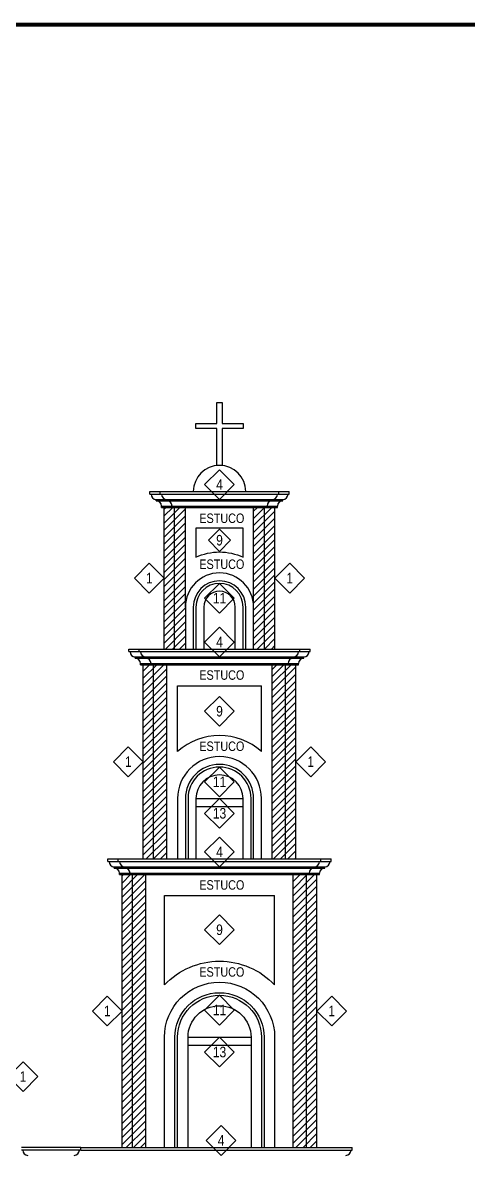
# Model space of a CAD drawing. Header units: millimetres. Extents: x 0 to 273, y 0 to 92.
# Drawn here: x 33.9 to 42.39, y 22.7 to 44.29 of the extents above; entities that cross this region are included whole.
import ezdxf
from ezdxf.enums import TextEntityAlignment as Align

# ---------------------------------------------------------------- set-up
doc = ezdxf.new("R2010")
doc.units = ezdxf.units.MM
for name, color, linetype in [('Ashurados', 8, 'Continuous'), ('FORMATO', 7, 'Continuous'), ('Texto', 7, 'Continuous'), ('Trazo', 7, 'Continuous')]:
    doc.layers.add(name, color=color, linetype=linetype)
doc.styles.add('style4', font='')
doc.styles.get('style4').set_extended_font_data('DaxCondensed')
pattern_1 = [(45, (-145.71266, -76.9695), (-0.06735192, 0.06735192), [])]

msp = doc.modelspace()

# ---------------------------------------------------------------- hatches: boundary and pattern name
at = {"layer": 'Ashurados'}
h = msp.add_hatch(dxfattribs=at)
h.set_pattern_fill('ANSI31', color=4, scale=0.03, style=0)
h.set_pattern_definition(pattern_1)
h.paths.add_polyline_path([(36.793, 35.05), (36.593, 35.05), (36.593, 32.35), (36.793, 32.35)])
h.paths.add_polyline_path([(36.998, 35.05), (36.793, 35.05), (36.793, 32.35), (36.998, 32.35), (36.998, 33.15)])
h = msp.add_hatch(dxfattribs=at)
h.set_pattern_fill('ANSI31', color=4, scale=0.03, style=0)
h.set_pattern_definition(pattern_1)
h.paths.add_polyline_path([(38.503, 35.05), (38.298, 35.05), (38.298, 33.15), (38.298, 32.35), (38.503, 32.35)])
h.paths.add_polyline_path([(38.503, 32.35), (38.703, 32.35), (38.703, 35.05), (38.503, 35.05)])
h = msp.add_hatch(dxfattribs=at)
h.set_pattern_fill('ANSI31', color=4, scale=0.03, style=0)
h.set_pattern_definition(pattern_1)
h.paths.add_polyline_path([(36.193, 28.35), (36.393, 28.35), (36.393, 32.05), (36.193, 32.05)])
h.paths.add_polyline_path([(36.393, 28.35), (36.643, 28.35), (36.643, 32.05), (36.393, 32.05)])
h = msp.add_hatch(dxfattribs=at)
h.set_pattern_fill('ANSI31', color=4, scale=0.03, style=0)
h.set_pattern_definition(pattern_1)
h.paths.add_polyline_path([(38.653, 28.35), (38.903, 28.35), (38.903, 32.05), (38.653, 32.05)])
h.paths.add_polyline_path([(39.103, 32.05), (38.903, 32.05), (38.903, 28.35), (39.103, 28.35)])
h = msp.add_hatch(dxfattribs=at)
h.set_pattern_fill('ANSI31', color=4, scale=0.03, style=0)
h.set_pattern_definition(pattern_1)
h.paths.add_polyline_path([(35.793, 22.85), (35.993, 22.85), (35.993, 28.05), (35.793, 28.05)])
h.paths.add_polyline_path([(35.993, 22.85), (36.243, 22.85), (36.243, 28.05), (35.993, 28.05)])
h = msp.add_hatch(dxfattribs=at)
h.set_pattern_fill('ANSI31', color=4, scale=0.03, style=0)
h.set_pattern_definition(pattern_1)
h.paths.add_polyline_path([(39.303, 28.05), (39.053, 28.05), (39.053, 22.85), (39.303, 22.85)])
h.paths.add_polyline_path([(39.503, 28.05), (39.303, 28.05), (39.303, 22.85), (39.503, 22.85)])

# ---------------------------------------------------------------- linework, layer by layer
at = {"layer": 'FORMATO', "const_width": 0.075}
msp.add_lwpolyline([(56.025, 1.5), (56.025, 44.25), (1.5, 44.25), (1.5, 1.5)], close=True, dxfattribs=at)
at = {"layer": 'Texto'}
for points in [[(37.365, 35.483), (37.648, 35.766), (37.93, 35.483), (37.648, 35.2)], [(37.435, 34.422), (37.648, 34.635), (37.86, 34.422), (37.648, 34.21)], [(36.027, 33.7), (36.31, 33.983), (36.593, 33.7), (36.31, 33.417)], [(38.703, 33.7), (38.985, 33.983), (39.268, 33.7), (38.985, 33.417)], [(37.365, 33.317), (37.648, 33.6), (37.93, 33.317), (37.648, 33.034)], [(37.365, 32.483), (37.648, 32.766), (37.93, 32.483), (37.648, 32.2)], [(37.365, 31.163), (37.648, 31.446), (37.93, 31.163), (37.648, 30.88)], [(35.627, 30.2), (35.91, 30.483), (36.193, 30.2), (35.91, 29.917)], [(39.103, 30.2), (39.385, 30.483), (39.668, 30.2), (39.385, 29.917)], [(37.365, 29.817), (37.648, 30.1), (37.93, 29.817), (37.648, 29.534)], [(37.365, 29.217), (37.648, 29.5), (37.93, 29.217), (37.648, 28.934)], [(37.365, 28.483), (37.648, 28.766), (37.93, 28.483), (37.648, 28.2)], [(37.365, 26.999), (37.648, 27.281), (37.93, 26.999), (37.648, 26.716)], [(35.227, 25.45), (35.51, 25.733), (35.793, 25.45), (35.51, 25.167)], [(37.365, 25.467), (37.648, 25.75), (37.93, 25.467), (37.648, 25.184)], [(39.503, 25.45), (39.785, 25.733), (40.068, 25.45), (39.785, 25.167)], [(37.365, 24.667), (37.648, 24.95), (37.93, 24.667), (37.648, 24.384)], [(33.623, 24.2), (33.905, 24.483), (34.188, 24.2), (33.905, 23.917)], [(37.395, 22.983), (37.678, 23.266), (37.961, 22.983), (37.678, 22.7)]]:
    msp.add_lwpolyline(points, close=True, dxfattribs=at)
at = {"layer": 'Trazo', "color": 4}
for p, q in [((36.318, 35.35), (38.978, 35.35)), ((36.318, 35.3), (36.318, 35.35)), ((36.318, 35.3), (38.978, 35.3)), ((36.443, 35.2), (38.853, 35.2)), ((36.443, 35.175), (36.443, 35.2)), ((36.518, 35.3), (36.518, 35.35)), ((36.643, 35.175), (36.643, 35.2)), ((38.653, 35.175), (38.653, 35.2)), ((38.778, 35.3), (38.778, 35.35)), ((38.853, 35.175), (38.853, 35.2)), ((38.978, 35.3), (38.978, 35.35)), ((36.443, 35.175), (38.853, 35.175)), ((36.543, 35.075), (38.753, 35.075)), ((36.543, 35.05), (36.543, 35.075)), ((36.543, 35.05), (38.753, 35.05)), ((36.743, 35.05), (36.743, 35.075)), ((38.553, 35.05), (38.553, 35.075)), ((38.753, 35.05), (38.753, 35.075)), ((35.918, 32.35), (39.378, 32.35)), ((35.918, 32.3), (35.918, 32.35)), ((35.918, 32.3), (39.378, 32.3)), ((36.043, 32.2), (39.253, 32.2)), ((36.043, 32.175), (36.043, 32.2)), ((36.043, 32.175), (39.253, 32.175)), ((36.118, 32.3), (36.118, 32.35)), ((36.243, 32.175), (36.243, 32.2)), ((39.053, 32.175), (39.053, 32.2)), ((39.178, 32.3), (39.178, 32.35)), ((39.253, 32.175), (39.253, 32.2)), ((39.378, 32.3), (39.378, 32.35)), ((36.143, 32.075), (39.153, 32.075)), ((36.143, 32.05), (36.143, 32.075)), ((36.143, 32.05), (39.153, 32.05)), ((36.343, 32.05), (36.343, 32.075)), ((38.953, 32.05), (38.953, 32.075)), ((39.153, 32.05), (39.153, 32.075)), ((35.518, 28.35), (39.778, 28.35)), ((35.518, 28.3), (35.518, 28.35)), ((35.518, 28.3), (39.778, 28.3)), ((35.718, 28.3), (35.718, 28.35)), ((39.578, 28.3), (39.578, 28.35)), ((39.778, 28.3), (39.778, 28.35)), ((35.643, 28.2), (39.653, 28.2)), ((35.643, 28.175), (35.643, 28.2)), ((35.643, 28.175), (39.653, 28.175)), ((35.743, 28.075), (39.553, 28.075)), ((35.743, 28.05), (35.743, 28.075)), ((35.843, 28.175), (35.843, 28.2)), ((35.943, 28.05), (35.943, 28.075)), ((39.353, 28.05), (39.353, 28.075)), ((39.453, 28.175), (39.453, 28.2)), ((39.553, 28.05), (39.553, 28.075)), ((39.653, 28.175), (39.653, 28.2)), ((35.743, 28.05), (39.553, 28.05)), ((35.003, 22.85), (40.178, 22.85)), ((35.003, 22.8), (40.178, 22.8)), ((40.178, 22.8), (40.178, 22.85))]:
    msp.add_line(p, q, dxfattribs=at)
at = {"layer": 'Trazo'}
for p, q in [((36.593, 32.35), (36.593, 35.05)), ((38.703, 32.35), (38.703, 35.05)), ((36.193, 28.35), (36.193, 32.05)), ((39.103, 28.35), (39.103, 32.05)), ((37.198, 29.5), (38.098, 29.5)), ((37.198, 29.35), (38.098, 29.35)), ((35.793, 22.85), (35.793, 28.05)), ((39.503, 22.85), (39.503, 28.05)), ((37.048, 24.95), (38.248, 24.95)), ((37.048, 24.8), (38.248, 24.8)), ((35.003, 22.85), (33.873, 22.85)), ((35.003, 22.8), (33.873, 22.8)), ((35.003, 22.8), (35.003, 22.85))]:
    msp.add_line(p, q, dxfattribs=at)
at = {"layer": 'Trazo', "color": 8}
for p, q in [((36.793, 32.35), (36.793, 35.05)), ((36.998, 33.15), (36.998, 35.05)), ((38.298, 33.15), (38.298, 35.05)), ((38.503, 32.35), (38.503, 35.05)), ((36.393, 28.35), (36.393, 32.05)), ((36.643, 28.35), (36.643, 32.05)), ((38.653, 28.35), (38.653, 32.05)), ((38.903, 28.35), (38.903, 32.05)), ((36.848, 31.65), (38.448, 31.65)), ((36.848, 30.394), (36.848, 31.65)), ((38.448, 30.394), (38.448, 31.65)), ((35.993, 22.85), (35.993, 28.05)), ((36.243, 22.85), (36.243, 28.05)), ((39.053, 22.85), (39.053, 28.05)), ((39.303, 22.85), (39.303, 28.05)), ((36.598, 27.65), (38.698, 27.65)), ((36.598, 25.95), (36.598, 27.65)), ((38.698, 25.95), (38.698, 27.65))]:
    msp.add_line(p, q, dxfattribs=at)
at = {"layer": 'Trazo'}
msp.add_lwpolyline([(37.198, 36.65), (37.598, 36.65), (37.598, 37.05), (37.698, 37.05), (37.698, 36.65), (38.098, 36.65), (38.098, 36.55), (37.698, 36.55), (37.698, 35.85), (37.598, 35.85), (37.598, 36.55), (37.198, 36.55)], close=True, dxfattribs=at)
at = {"layer": 'Trazo', "color": 8}
msp.add_lwpolyline([(38.098, 34.65), (37.198, 34.65), (37.198, 34.099, -0.225148), (38.098, 34.099)], format="xyb", close=True, dxfattribs=at)
at = {"layer": 'Trazo'}
for points in [[(38.298, 32.35), (38.298, 33.15, 1), (36.998, 33.15), (36.998, 32.35)], [(38.148, 32.35), (38.148, 33.15, 1), (37.148, 33.15), (37.148, 32.35)], [(38.098, 32.35), (38.098, 33.15, 1), (37.198, 33.15), (37.198, 32.35)], [(37.948, 32.35), (37.948, 33.15, 1), (37.348, 33.15), (37.348, 32.35)], [(38.448, 28.35), (38.448, 29.5, 1), (36.848, 29.5), (36.848, 28.35)], [(38.298, 28.35), (38.298, 29.5, 1), (36.998, 29.5), (36.998, 28.35)], [(38.248, 28.35), (38.248, 29.5, 1), (37.048, 29.5), (37.048, 28.35)], [(38.098, 28.35), (38.098, 29.5, 1), (37.198, 29.5), (37.198, 28.35)], [(36.598, 22.85), (36.598, 24.95, -1), (38.698, 24.95), (38.698, 22.85)], [(36.798, 22.85), (36.798, 24.95, -1), (38.498, 24.95), (38.498, 22.85)], [(36.848, 22.85), (36.848, 24.95, -1), (38.448, 24.95), (38.448, 22.85)], [(37.048, 22.85), (37.048, 24.95, -1), (38.248, 24.95), (38.248, 22.85)]]:
    msp.add_lwpolyline(points, format="xyb", dxfattribs=at)
at = {"layer": 'Trazo', "color": 8}
for points in [[(38.448, 30.394, 0.381966), (36.848, 30.394)], [(36.598, 25.95, -0.428571), (38.698, 25.95, -0.428571)]]:
    msp.add_lwpolyline(points, format="xyb", dxfattribs=at)
at = {"layer": 'Trazo'}
for centre, radius, start, end in [((37.648, 35.35), 0.5, 360, 180), ((33.998, 22.8), 0.1, 180, 270), ((34.878, 22.8), 0.1, 270, 0)]:
    msp.add_arc(centre, radius, start, end, dxfattribs=at)
at = {"layer": 'Trazo', "color": 4}
for centre, start, end in [((36.443, 35.3), 180, 270), ((36.643, 35.3), 180, 270), ((38.653, 35.3), 270, 0), ((38.853, 35.3), 270, 0), ((36.443, 35.075), 0, 90), ((36.643, 35.075), 0, 90), ((38.653, 35.075), 90, 180), ((38.853, 35.075), 90, 180), ((36.043, 32.3), 180, 270), ((36.043, 32.075), 0, 90), ((36.243, 32.3), 180, 270), ((36.243, 32.075), 0, 90), ((39.053, 32.075), 90, 180), ((39.053, 32.3), 270, 0), ((39.253, 32.075), 90, 180), ((39.253, 32.3), 270, 0), ((35.643, 28.3), 180, 270), ((35.843, 28.3), 180, 270), ((39.453, 28.3), 270, 0), ((39.653, 28.3), 270, 0), ((35.643, 28.075), 0, 90), ((35.843, 28.075), 0, 90), ((39.453, 28.075), 90, 180), ((39.653, 28.075), 90, 180), ((40.053, 22.8), 270, 0)]:
    msp.add_arc(centre, 0.1, start, end, dxfattribs=at)

# ---------------------------------------------------------------- texts
at = {"layer": 'Texto', "style": 'style4'}
for s, height, p in [('4', 0.2, (37.648, 35.385)), ('ESTUCO', 0.18, (37.692, 34.752)), ('9', 0.2, (37.648, 34.324)), ('ESTUCO', 0.18, (37.692, 33.876)), ('1', 0.2, (36.31, 33.602)), ('1', 0.2, (38.985, 33.602)), ('11', 0.2, (37.648, 33.219)), ('4', 0.2, (37.648, 32.385)), ('ESTUCO', 0.18, (37.692, 31.764)), ('9', 0.2, (37.648, 31.065)), ('ESTUCO', 0.18, (37.692, 30.407)), ('1', 0.2, (35.91, 30.102)), ('1', 0.2, (39.385, 30.102)), ('11', 0.2, (37.648, 29.719)), ('13', 0.2, (37.648, 29.119)), ('4', 0.2, (37.648, 28.385)), ('ESTUCO', 0.18, (37.692, 27.763)), ('9', 0.2, (37.648, 26.9)), ('ESTUCO', 0.18, (37.692, 26.105)), ('1', 0.2, (35.51, 25.352)), ('11', 0.2, (37.648, 25.369)), ('1', 0.2, (39.785, 25.352)), ('13', 0.2, (37.648, 24.569)), ('1', 0.2, (33.905, 24.102)), ('4', 0.2, (37.678, 22.885))]:
    msp.add_text(s, height=height, dxfattribs=at).set_placement(p, align=Align.CENTER)

doc.saveas('drawing.dxf')
